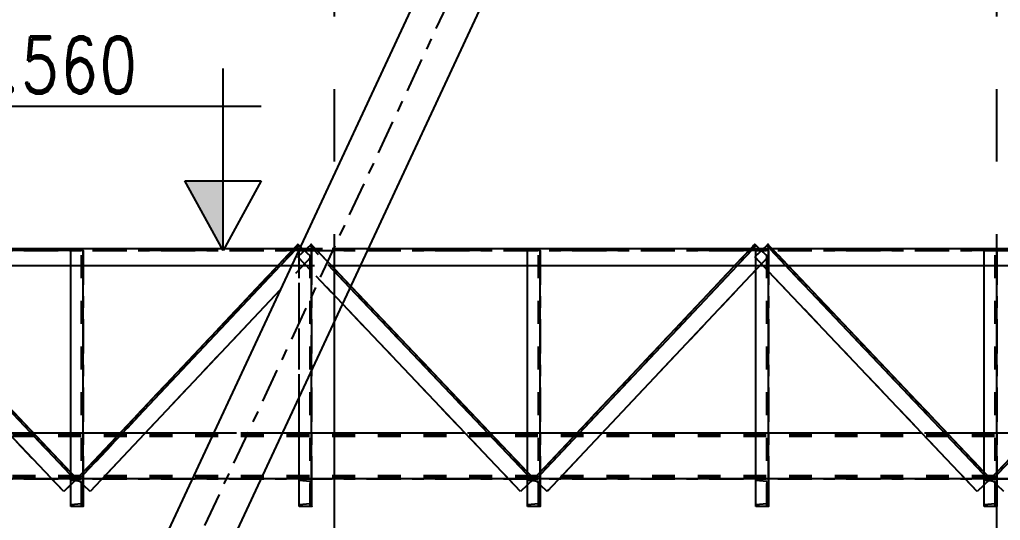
# Model space of a CAD drawing. Header units: millimetres. Extents: x 2368 to 8313, y 7493 to 11698.
# Drawn here: x 4311 to 4396.9, y 11269.8 to 11313.7 of the extents above; entities that cross this region are included whole.
import ezdxf
from ezdxf.enums import TextEntityAlignment as Align

# ---------------------------------------------------------------- set-up
doc = ezdxf.new("R2010")
doc.units = ezdxf.units.MM
for name, pattern in [('CENTER', [50.8, 31.75, -6.35, 6.35, -6.35]), ('XKITLINE00', [0]), ('XKITLINE02', [4, 2, -2]), ('XKITLINE03', [6, 3, -1, 1, -1])]:
    doc.linetypes.add(name, pattern=pattern)
doc.layers.add('3', color=120, linetype='Continuous')
doc.styles.add('ROMAND', font='romand.shx')
doc.styles.add('ROMANS', font='romans.shx')
doc.dimstyles.new('MD300', dxfattribs={"dimtxt": 2.5, "dimasz": 2.5, "dimexe": 1, "dimexo": 1, "dimgap": 0.5, "dimtad": 1, "dimdec": 1, "dimlfac": 50, "dimrnd": 0.5, "dimdsep": 46, "dimtxsty": 'ROMANS', "dimcen": 1, "dimclrd": 146, "dimclre": 146, "dimclrt": 30, "dimadec": 1, "dimazin": 2, "dimtfac": 1, "dimtdec": 1, "dimtmove": 0, "dimatfit": 1, "dimfxl": 1, "dimtolj": 1, "dimtzin": 0, "dimlwd": -1, "dimlwe": -1, "dimarcsym": 0})

# ---------------------------------------------------------------- blocks, each defined once
blk = doc.blocks.new('*D36')
at = {"color": 146, "transparency": 16777216}
for p, q in [((3888.588, 11276.272), (3888.588, 10979.265)), ((5216.588, 11054.98), (5216.588, 10979.265)), ((3891.088, 10980.265), (5214.088, 10980.265))]:
    blk.add_line(p, q, dxfattribs=at)
for points in [[(3891.088, 10980.681), (3891.088, 10979.848), (3888.588, 10980.265)], [(5214.088, 10980.681), (5214.088, 10979.848), (5216.588, 10980.265)]]:
    blk.add_solid(points, dxfattribs=at)
at = {"layer": 'Defpoints', "color": 0, "transparency": 16777216}
for p in [(3888.588, 11277.272), (5216.588, 11055.98), (5216.588, 10980.265)]:
    blk.add_point(p, dxfattribs=at)
at = {"color": 30, "transparency": 16777216, "insert": (4552.588, 10982.015), "char_height": 2.5, "attachment_point": 5, "style": 'ROMANS'}
blk.add_mtext('\\A1;66400', dxfattribs=at)
blk = doc.blocks.new('*D38')
at = {"color": 146, "transparency": 16777216}
for p, q in [((3888.584, 11276.27), (3888.584, 10968.162)), ((6544.588, 11276.271), (6544.588, 10968.162)), ((6542.088, 10969.162), (3891.084, 10969.162))]:
    blk.add_line(p, q, dxfattribs=at)
for points in [[(3891.084, 10969.579), (3891.084, 10968.745), (3888.584, 10969.162)], [(6542.088, 10969.579), (6542.088, 10968.745), (6544.588, 10969.162)]]:
    blk.add_solid(points, dxfattribs=at)
at = {"layer": 'Defpoints', "color": 0, "transparency": 16777216}
for p in [(3888.584, 11277.27), (6544.588, 11277.271), (3888.584, 10969.162)]:
    blk.add_point(p, dxfattribs=at)
at = {"color": 30, "transparency": 16777216, "insert": (5216.586, 10970.912), "char_height": 2.5, "attachment_point": 5, "style": 'ROMANS'}
blk.add_mtext('\\A1;132800', dxfattribs=at)

msp = doc.modelspace()

# ---------------------------------------------------------------- linework, layer by layer
at = {"color": 6, "linetype": 'CENTER'}
for p, q in [((4338.5882, 10907.5139), (4338.5882, 11495.735)), ((4396.5882, 10907.5139), (4396.5882, 11495.735))]:
    msp.add_line(p, q, dxfattribs=at)
at = {"color": 8, "linetype": 'XKITLINE03'}
for p, q in [((4314.5881, 11242.1507), (4396.5881, 11418.2997)), ((4314.5882, 11242.1507), (4396.5882, 11418.2997))]:
    msp.add_line(p, q, dxfattribs=at)
at = {"color": 8, "linetype": 'XKITLINE00'}
for p, q in [((4382.8729, 11395.2958), (4318.5868, 11257.1991)), ((4387.8266, 11393.0198), (4323.5406, 11254.9231))]:
    msp.add_line(p, q, dxfattribs=at)
at = {"color": 3, "linetype": 'XKITLINE02'}
for p, q in [((4315.922, 11273.3061), (4296.432, 11293.8566)), ((4316.0381, 11273.4162), (4296.5481, 11293.9667)), ((4636.3955, 11293.5862), (4299.3994, 11293.5862)), ((4636.3955, 11293.4162), (4299.3994, 11293.4162)), ((4636.3955, 11293.4162), (4299.3994, 11293.4162)), ((4316.5881, 11293.4162), (4315.4881, 11293.4162)), ((4315.4881, 11292.0862), (4315.4881, 11293.4162)), ((4315.4881, 11271.0162), (4315.4881, 11293.4162)), ((4316.5881, 11293.4162), (4315.4881, 11293.4162)), ((4335.3854, 11293.9644), (4316.0381, 11273.4162)), ((4335.5019, 11293.8547), (4316.1546, 11273.3065)), ((4316.4481, 11271.0162), (4316.4481, 11293.4162)), ((4316.4481, 11271.0162), (4316.4481, 11293.4162)), ((4316.5881, 11292.0862), (4316.5881, 11293.4162)), ((4316.5881, 11271.0162), (4316.5881, 11293.4162)), ((4335.0293, 11293.5862), (4333.617, 11292.0862)), ((4335.2491, 11293.5862), (4333.8368, 11292.0862)), ((4336.5503, 11292.8676), (4335.3854, 11293.9644)), ((4335.5019, 11293.8547), (4335.3854, 11293.9644)), ((4336.5481, 11293.9667), (4335.3872, 11292.8657)), ((4336.5481, 11293.9667), (4335.3872, 11292.8657)), ((4335.4881, 11271.0162), (4335.4881, 11293.4162)), ((4336.5881, 11293.4162), (4335.4881, 11293.4162)), ((4336.5881, 11293.4162), (4335.4881, 11293.4162)), ((4335.4881, 11280.5883), (4335.4881, 11293.4162)), ((4341.5388, 11293.5862), (4335.5255, 11293.5862)), ((4336.5503, 11292.8676), (4335.6052, 11293.7574)), ((4355.922, 11273.3061), (4336.432, 11293.8566)), ((4339.9419, 11290.1558), (4336.4321, 11293.8566)), ((4336.4481, 11271.0162), (4336.4481, 11293.4162)), ((4336.4481, 11271.0162), (4336.4481, 11293.4162)), ((4356.0381, 11273.4162), (4336.5481, 11293.9667)), ((4340.0145, 11290.3117), (4336.5481, 11293.9667)), ((4336.5881, 11271.0162), (4336.5881, 11293.4162)), ((4336.5881, 11282.9512), (4336.5881, 11293.4162)), ((4355.4881, 11271.0162), (4355.4881, 11293.4162)), ((4356.5881, 11293.4162), (4355.4881, 11293.4162)), ((4356.5881, 11293.4162), (4355.4881, 11293.4162)), ((4355.4881, 11292.0862), (4355.4881, 11293.4162)), ((4375.3854, 11293.9644), (4356.0381, 11273.4162)), ((4375.5019, 11293.8547), (4356.1546, 11273.3065)), ((4356.4481, 11271.0162), (4356.4481, 11293.4162)), ((4356.4481, 11271.0162), (4356.4481, 11293.4162)), ((4356.5881, 11271.0162), (4356.5881, 11293.4162)), ((4356.5881, 11292.0862), (4356.5881, 11293.4162)), ((4375.0293, 11293.5862), (4373.617, 11292.0862)), ((4375.2491, 11293.5862), (4373.8368, 11292.0862)), ((4375.5019, 11293.8547), (4375.3854, 11293.9644)), ((4376.5503, 11292.8676), (4375.3854, 11293.9644)), ((4376.5481, 11293.9667), (4375.3872, 11292.8657)), ((4376.1469, 11293.5862), (4375.3872, 11292.8657)), ((4376.5881, 11293.4162), (4375.4881, 11293.4162)), ((4375.4881, 11292.0862), (4375.4881, 11293.4162)), ((4375.4881, 11271.0162), (4375.4881, 11293.4162)), ((4376.5881, 11293.4162), (4375.4881, 11293.4162)), ((4376.5503, 11292.8676), (4375.7871, 11293.5862)), ((4395.922, 11273.3061), (4376.432, 11293.8566)), ((4376.4481, 11271.0162), (4376.4481, 11293.4162)), ((4376.4481, 11271.0162), (4376.4481, 11293.4162)), ((4396.0381, 11273.4162), (4376.5481, 11293.9667)), ((4376.5881, 11292.0862), (4376.5881, 11293.4162)), ((4376.5881, 11271.0162), (4376.5881, 11293.4162)), ((4378.1111, 11292.0862), (4376.6885, 11293.5862)), ((4378.3316, 11292.0862), (4376.909, 11293.5862)), ((4396.5881, 11293.4162), (4395.4881, 11293.4162)), ((4395.4881, 11292.0862), (4395.4881, 11293.4162)), ((4395.4881, 11271.0162), (4395.4881, 11293.4162)), ((4396.5881, 11293.4162), (4395.4881, 11293.4162)), ((4415.3854, 11293.9644), (4396.0381, 11273.4162)), ((4415.5019, 11293.8547), (4396.1546, 11273.3065)), ((4396.4481, 11271.0162), (4396.4481, 11293.4162)), ((4396.4481, 11271.0162), (4396.4481, 11293.4162)), ((4396.5881, 11292.0862), (4396.5881, 11293.4162)), ((4396.5881, 11271.0162), (4396.5881, 11293.4162)), ((4314.8771, 11272.3152), (4295.3872, 11292.8657)), ((4336.5503, 11292.8676), (4317.203, 11272.3194)), ((4336.5503, 11292.8676), (4333.8617, 11290.0121)), ((4354.8771, 11272.3152), (4335.3872, 11292.8657)), ((4339.2885, 11288.7521), (4335.3872, 11292.8657)), ((4376.5503, 11292.8676), (4357.203, 11272.3194)), ((4376.5881, 11291.5995), (4375.3872, 11292.8657)), ((4394.8771, 11272.3152), (4375.3872, 11292.8657)), ((4376.5503, 11292.8676), (4375.4881, 11291.7394)), ((4636.3955, 11292.0862), (4299.3994, 11292.0862)), ((4340.8405, 11292.0862), (4334.8273, 11292.0862)), ((4636.3956, 11277.4162), (4299.3994, 11277.4162)), ((4636.3955, 11277.4162), (4299.3994, 11277.4162)), ((4636.3956, 11277.2462), (4299.3994, 11277.2462)), ((4636.3955, 11277.2462), (4299.3994, 11277.2462)), ((4636.3956, 11277.1398), (4299.3994, 11277.1398)), ((4636.3955, 11277.1398), (4299.3994, 11277.1398)), ((4312.2445, 11277.4162), (4310.0394, 11277.4162)), ((4316.5881, 11277.4162), (4315.4881, 11277.4162)), ((4322.0019, 11277.4162), (4319.8043, 11277.4162)), ((4334.0114, 11277.4162), (4327.9981, 11277.4162)), ((4336.5881, 11277.4162), (4335.4881, 11277.4162)), ((4352.2445, 11277.4162), (4350.0394, 11277.4162)), ((4356.5881, 11277.4162), (4355.4881, 11277.4162)), ((4362.0019, 11277.4162), (4359.8043, 11277.4162)), ((4376.5881, 11277.4162), (4375.4881, 11277.4162)), ((4392.2445, 11277.4162), (4390.0394, 11277.4162)), ((4396.5881, 11277.4162), (4395.4881, 11277.4162)), ((4636.3956, 11273.6926), (4299.3994, 11273.6926)), ((4636.3955, 11273.6926), (4299.3994, 11273.6926)), ((4636.3956, 11273.5862), (4299.3994, 11273.5862)), ((4636.3955, 11273.5862), (4299.3994, 11273.5862)), ((4315.4881, 11273.7636), (4315.4881, 11273.9961)), ((4316.5881, 11273.7669), (4316.5881, 11274.0003)), ((4355.4881, 11273.7636), (4355.4881, 11273.9961)), ((4356.5881, 11273.7669), (4356.5881, 11274.0003)), ((4395.4881, 11273.7636), (4395.4881, 11273.9961)), ((4396.5881, 11273.7669), (4396.5881, 11274.0003)), ((4636.3956, 11273.4162), (4299.3994, 11273.4162)), ((4318.2357, 11273.4162), (4313.833, 11273.4162)), ((4316.0381, 11273.4162), (4314.8771, 11272.3152)), ((4315.4881, 11273.4162), (4315.4881, 11273.2802)), ((4316.5881, 11273.4162), (4315.4881, 11273.4162)), ((4315.4881, 11273.4162), (4315.4881, 11273.2802)), ((4315.922, 11273.3061), (4315.4881, 11272.8946)), ((4316.4481, 11273.2034), (4315.4881, 11273.2802)), ((4317.203, 11272.3194), (4316.0381, 11273.4162)), ((4316.5881, 11272.8983), (4316.0381, 11273.4162)), ((4316.4481, 11273.2034), (4316.4481, 11271.229)), ((4316.4481, 11273.2034), (4316.4481, 11271.229)), ((4316.5881, 11273.4162), (4316.5881, 11271.0162)), ((4316.5881, 11273.4162), (4316.5881, 11271.0162)), ((4332.1494, 11273.4162), (4326.1361, 11273.4162)), ((4336.5881, 11273.4162), (4335.4881, 11273.4162)), ((4335.4881, 11273.4162), (4335.4881, 11273.2802)), ((4336.5881, 11273.4162), (4335.4881, 11273.4162)), ((4335.4881, 11273.4162), (4335.4881, 11273.2802)), ((4336.4481, 11273.2034), (4335.4881, 11273.2802)), ((4336.4481, 11273.2034), (4336.4481, 11271.229)), ((4336.4481, 11273.2034), (4336.4481, 11271.229)), ((4336.5881, 11273.4162), (4336.5881, 11271.0162)), ((4336.5881, 11273.4162), (4336.5881, 11271.0162)), ((4358.2357, 11273.4162), (4353.833, 11273.4162)), ((4356.0381, 11273.4162), (4354.8771, 11272.3152)), ((4355.4881, 11273.4162), (4355.4881, 11273.2802)), ((4356.5881, 11273.4162), (4355.4881, 11273.4162)), ((4355.4881, 11273.4162), (4355.4881, 11273.2802)), ((4355.922, 11273.3061), (4355.4881, 11272.8946)), ((4356.4481, 11273.2034), (4355.4881, 11273.2802)), ((4356.5881, 11272.8983), (4356.0381, 11273.4162)), ((4357.203, 11272.3194), (4356.0381, 11273.4162)), ((4356.4481, 11273.2034), (4356.4481, 11271.229)), ((4356.4481, 11273.2034), (4356.4481, 11271.229)), ((4356.5881, 11273.4162), (4356.5881, 11271.0162)), ((4356.5881, 11273.4162), (4356.5881, 11271.0162)), ((4376.5881, 11273.4162), (4375.4881, 11273.4162)), ((4375.4881, 11273.4162), (4375.4881, 11273.2802)), ((4376.5881, 11273.4162), (4375.4881, 11273.4162)), ((4375.4881, 11273.4162), (4375.4881, 11273.2802)), ((4376.4481, 11273.2034), (4375.4881, 11273.2802)), ((4376.4481, 11273.2034), (4376.4481, 11271.229)), ((4376.4481, 11273.2034), (4376.4481, 11271.229)), ((4376.5881, 11273.4162), (4376.5881, 11271.0162)), ((4376.5881, 11273.4162), (4376.5881, 11271.0162)), ((4398.2357, 11273.4162), (4393.833, 11273.4162)), ((4396.0381, 11273.4162), (4394.8771, 11272.3152)), ((4395.4881, 11273.4162), (4395.4881, 11273.2802)), ((4396.5881, 11273.4162), (4395.4881, 11273.4162)), ((4395.4881, 11273.4162), (4395.4881, 11273.2802)), ((4395.922, 11273.3061), (4395.4881, 11272.8946)), ((4396.4481, 11273.2034), (4395.4881, 11273.2802)), ((4396.5881, 11272.8983), (4396.0381, 11273.4162)), ((4397.203, 11272.3194), (4396.0381, 11273.4162)), ((4396.4481, 11273.2034), (4396.4481, 11271.229)), ((4396.4481, 11273.2034), (4396.4481, 11271.229)), ((4396.5881, 11273.4162), (4396.5881, 11271.0162)), ((4396.5881, 11273.4162), (4396.5881, 11271.0162)), ((4316.4481, 11271.229), (4315.4881, 11271.1522)), ((4315.4881, 11271.1522), (4315.4881, 11271.0162)), ((4315.4881, 11271.1522), (4315.4881, 11271.0162)), ((4316.5881, 11271.0162), (4315.4881, 11271.0162)), ((4316.5881, 11271.0162), (4315.4881, 11271.0162)), ((4336.4481, 11271.229), (4335.4881, 11271.1522)), ((4335.4881, 11271.1522), (4335.4881, 11271.0162)), ((4335.4881, 11271.1522), (4335.4881, 11271.0162)), ((4336.5881, 11271.0162), (4335.4881, 11271.0162)), ((4336.5881, 11271.0162), (4335.4881, 11271.0162)), ((4356.4481, 11271.229), (4355.4881, 11271.1522)), ((4355.4881, 11271.1522), (4355.4881, 11271.0162)), ((4355.4881, 11271.1522), (4355.4881, 11271.0162)), ((4356.5881, 11271.0162), (4355.4881, 11271.0162)), ((4356.5881, 11271.0162), (4355.4881, 11271.0162)), ((4376.4481, 11271.229), (4375.4881, 11271.1522)), ((4375.4881, 11271.1522), (4375.4881, 11271.0162)), ((4375.4881, 11271.1522), (4375.4881, 11271.0162)), ((4376.5881, 11271.0162), (4375.4881, 11271.0162)), ((4376.5881, 11271.0162), (4375.4881, 11271.0162)), ((4396.4481, 11271.229), (4395.4881, 11271.1522)), ((4395.4881, 11271.1522), (4395.4881, 11271.0162)), ((4395.4881, 11271.1522), (4395.4881, 11271.0162)), ((4396.5881, 11271.0162), (4395.4881, 11271.0162)), ((4396.5881, 11271.0162), (4395.4881, 11271.0162))]:
    msp.add_line(p, q, dxfattribs=at)
at = {"color": 1, "linetype": 'XKITLINE03'}
for p, q in [((4316.0381, 11273.4162), (4296.5481, 11293.9667)), ((4296.5481, 11293.9667), (4316.0381, 11273.4162)), ((4299.3994, 11293.4162), (4636.3955, 11293.4162)), ((4299.3994, 11293.4162), (4636.3955, 11293.4162)), ((4335.3854, 11293.9644), (4316.0381, 11273.4162)), ((4316.0381, 11273.4162), (4335.3854, 11293.9644)), ((4316.5881, 11293.4162), (4316.5881, 11271.0162)), ((4316.5881, 11271.0162), (4316.5881, 11293.4162)), ((4356.0381, 11273.4162), (4336.5481, 11293.9667)), ((4336.5481, 11293.9667), (4356.0381, 11273.4162)), ((4336.5881, 11271.0162), (4336.5881, 11293.4162)), ((4336.5881, 11293.4162), (4336.5881, 11271.0162)), ((4356.0381, 11273.4162), (4375.3854, 11293.9644)), ((4375.3854, 11293.9644), (4356.0381, 11273.4162)), ((4356.5881, 11271.0162), (4356.5881, 11293.4162)), ((4356.5881, 11293.4162), (4356.5881, 11271.0162)), ((4376.5481, 11293.9667), (4396.0381, 11273.4162)), ((4396.0381, 11273.4162), (4376.5481, 11293.9667)), ((4376.5881, 11293.4162), (4376.5881, 11271.0162)), ((4376.5881, 11271.0162), (4376.5881, 11293.4162)), ((4396.0381, 11273.4162), (4415.3854, 11293.9644)), ((4415.3854, 11293.9644), (4396.0381, 11273.4162)), ((4396.5881, 11293.4162), (4396.5881, 11271.0162)), ((4396.5881, 11271.0162), (4396.5881, 11293.4162)), ((4636.3956, 11273.4162), (4299.3994, 11273.4162)), ((4299.3994, 11273.4162), (4636.3955, 11273.4162)), ((4316.5881, 11273.4162), (4316.5881, 11273.4162)), ((4336.5881, 11273.4162), (4336.5881, 11273.4162)), ((4356.5881, 11273.4162), (4356.5881, 11273.4162)), ((4376.5881, 11273.4162), (4376.5881, 11273.4162)), ((4396.5881, 11273.4162), (4396.5881, 11273.4162))]:
    msp.add_line(p, q, dxfattribs=at)
at = {"color": 7, "linetype": 'XKITLINE00'}
for p, q in [((4335.5255, 11293.5862), (4299.3994, 11293.5862)), ((4335.3854, 11293.9644), (4335.0293, 11293.5862)), ((4335.5019, 11293.8547), (4335.2491, 11293.5862)), ((4335.5019, 11293.8547), (4335.3854, 11293.9644)), ((4335.6052, 11293.7574), (4335.5019, 11293.8547)), ((4458.9108, 11293.5862), (4341.5388, 11293.5862)), ((4375.3854, 11293.9644), (4375.0293, 11293.5862)), ((4375.5019, 11293.8547), (4375.2491, 11293.5862)), ((4375.5019, 11293.8547), (4375.3854, 11293.9644)), ((4375.7871, 11293.5862), (4375.5019, 11293.8547)), ((4376.5481, 11293.9667), (4376.1469, 11293.5862)), ((4376.6885, 11293.5862), (4376.4321, 11293.8566)), ((4376.909, 11293.5862), (4376.5481, 11293.9667)), ((4314.8772, 11272.3152), (4296.5881, 11291.5995)), ((4315.922, 11273.3061), (4298.1111, 11292.0862)), ((4316.0381, 11273.4162), (4298.3316, 11292.0862)), ((4334.8273, 11292.0862), (4299.3994, 11292.0862)), ((4315.4881, 11273.9961), (4315.4881, 11292.0862)), ((4333.617, 11292.0862), (4316.0381, 11273.4162)), ((4333.8368, 11292.0862), (4316.1546, 11273.3065)), ((4316.5881, 11274.0003), (4316.5881, 11292.0862)), ((4459.6975, 11292.0862), (4340.8405, 11292.0862)), ((4355.4881, 11273.9961), (4355.4881, 11292.0862)), ((4373.617, 11292.0862), (4356.0381, 11273.4162)), ((4373.8368, 11292.0862), (4356.1546, 11273.3065)), ((4356.5881, 11274.0003), (4356.5881, 11292.0862)), ((4375.4881, 11291.7394), (4357.203, 11272.3194)), ((4375.4881, 11271.0162), (4375.4881, 11292.0862)), ((4376.5881, 11271.0162), (4376.5881, 11292.0862)), ((4394.8772, 11272.3152), (4376.5881, 11291.5995)), ((4395.922, 11273.3061), (4378.1111, 11292.0862)), ((4396.0381, 11273.4162), (4378.3316, 11292.0862)), ((4395.4881, 11273.9961), (4395.4881, 11292.0862)), ((4413.617, 11292.0862), (4396.0381, 11273.4162)), ((4413.8368, 11292.0862), (4396.1546, 11273.3065)), ((4396.5881, 11274.0003), (4396.5881, 11292.0862)), ((4333.8617, 11290.0121), (4317.203, 11272.3194)), ((4355.922, 11273.3061), (4339.9419, 11290.1558)), ((4356.0381, 11273.4162), (4340.0145, 11290.3117)), ((4354.8772, 11272.3152), (4339.2885, 11288.7521)), ((4336.5881, 11271.0162), (4336.5881, 11282.9512)), ((4335.4881, 11271.0162), (4335.4881, 11280.5883)), ((4315.4881, 11277.4162), (4312.2445, 11277.4162)), ((4319.8043, 11277.4162), (4316.5881, 11277.4162)), ((4327.9981, 11277.4162), (4322.0019, 11277.4162)), ((4335.4881, 11277.4162), (4334.0114, 11277.4162)), ((4350.0394, 11277.4162), (4336.5881, 11277.4162)), ((4355.4881, 11277.4162), (4352.2445, 11277.4162)), ((4359.8043, 11277.4162), (4356.5881, 11277.4162)), ((4375.4881, 11277.4162), (4362.0019, 11277.4162)), ((4390.0394, 11277.4162), (4376.5881, 11277.4162)), ((4395.4881, 11277.4162), (4392.2445, 11277.4162)), ((4399.8043, 11277.4162), (4396.5881, 11277.4162)), ((4315.4881, 11271.0162), (4315.4881, 11273.7636)), ((4316.5881, 11271.0162), (4316.5881, 11273.7669)), ((4355.4881, 11271.0162), (4355.4881, 11273.7636)), ((4356.5881, 11271.0162), (4356.5881, 11273.7669)), ((4395.4881, 11271.0162), (4395.4881, 11273.7636)), ((4396.5881, 11271.0162), (4396.5881, 11273.7669)), ((4313.833, 11273.4162), (4303.8015, 11273.4162)), ((4315.4881, 11272.8946), (4314.8772, 11272.3152)), ((4316.0381, 11273.4162), (4315.922, 11273.3061)), ((4316.1546, 11273.3065), (4316.0381, 11273.4162)), ((4317.203, 11272.3194), (4316.5881, 11272.8983)), ((4326.1361, 11273.4162), (4318.2357, 11273.4162)), ((4335.4881, 11273.4162), (4332.1494, 11273.4162)), ((4353.833, 11273.4162), (4336.5881, 11273.4162)), ((4355.4881, 11272.8946), (4354.8772, 11272.3152)), ((4356.0381, 11273.4162), (4355.922, 11273.3061)), ((4356.1546, 11273.3065), (4356.0381, 11273.4162)), ((4357.203, 11272.3194), (4356.5881, 11272.8983)), ((4375.4881, 11273.4162), (4358.2357, 11273.4162)), ((4393.833, 11273.4162), (4376.5881, 11273.4162)), ((4395.4881, 11272.8946), (4394.8772, 11272.3152)), ((4396.0381, 11273.4162), (4395.922, 11273.3061)), ((4396.1546, 11273.3065), (4396.0381, 11273.4162)), ((4397.203, 11272.3194), (4396.5881, 11272.8983)), ((4316.5881, 11271.0162), (4315.4881, 11271.0162)), ((4336.5881, 11271.0162), (4335.4881, 11271.0162)), ((4356.5881, 11271.0162), (4355.4881, 11271.0162)), ((4376.5881, 11271.0162), (4375.4881, 11271.0162)), ((4396.5881, 11271.0162), (4395.4881, 11271.0162))]:
    msp.add_line(p, q, dxfattribs=at)
at = {"color": 1, "linetype": 'XKITLINE00'}
for centre in [(4316.5881, 11293.4162), (4316.5881, 11293.4162), (4335.3854, 11293.9644), (4335.3854, 11293.9644), (4336.5481, 11293.9667), (4336.5481, 11293.9667), (4336.5881, 11293.4162), (4336.5881, 11293.4162), (4356.5881, 11293.4162), (4356.5881, 11293.4162), (4375.3854, 11293.9644), (4375.3854, 11293.9644), (4376.5481, 11293.9667), (4376.5481, 11293.9667), (4376.5881, 11293.4162), (4376.5881, 11293.4162), (4396.5881, 11293.4162), (4396.5881, 11293.4162), (4316.0381, 11273.4162), (4316.0381, 11273.4162), (4316.0381, 11273.4162), (4316.0381, 11273.4162), (4316.5881, 11273.4162), (4336.5881, 11273.4162), (4356.0381, 11273.4162), (4356.0381, 11273.4162), (4356.0381, 11273.4162), (4356.0381, 11273.4162), (4356.5881, 11273.4162), (4376.5881, 11273.4162), (4396.0381, 11273.4162), (4396.0381, 11273.4162), (4396.0381, 11273.4162), (4396.0381, 11273.4162), (4396.5881, 11273.4162), (4316.5881, 11271.0162), (4316.5881, 11271.0162), (4336.5881, 11271.0162), (4336.5881, 11271.0162), (4356.5881, 11271.0162), (4356.5881, 11271.0162), (4376.5881, 11271.0162), (4376.5881, 11271.0162), (4396.5881, 11271.0162), (4396.5881, 11271.0162)]:
    msp.add_circle(centre, 0.004, dxfattribs=at)
at = {"layer": '3'}
for p, q in [((4328.8294, 11293.4162), (4328.8294, 11309.3606)), ((4332.1628, 11306.0273), (4296.4553, 11306.0273)), ((4325.4961, 11299.5273), (4332.1628, 11299.5273)), ((4328.8294, 11293.4162), (4325.4961, 11299.5273)), ((4332.1628, 11299.5273), (4328.8294, 11293.4162))]:
    msp.add_line(p, q, dxfattribs=at)
msp.add_solid([(4328.8294, 11293.4162), (4325.4961, 11299.5273), (4328.8294, 11299.5273)], dxfattribs=at)

# ---------------------------------------------------------------- texts
at = {"layer": '3', "style": 'ROMAND', "width": 0.8}
msp.add_text('+48.560', height=5, dxfattribs=at).set_placement((4298.056, 11309.6727), align=Align.MIDDLE_LEFT)

# ---------------------------------------------------------------- dimensions: what is measured, and where the dimension line sits
for base, p1, p2, picture, middle in [((3888.5836, 10969.1621), (6544.5882, 11277.2708), (3888.5836, 11277.2703), '*D38', (5216.5859, 10970.9121)), ((5216.5882, 10980.2647), (3888.5882, 11277.2717), (5216.5882, 11055.9804), '*D36', (4552.5882, 10982.0147))]:
    dim = msp.add_linear_dim(base=base, p1=p1, p2=p2, dimstyle='MD300')
    dim.commit()
    dim.dimension.update_dxf_attribs({"geometry": picture, "text_midpoint": middle})

doc.saveas('drawing.dxf')
